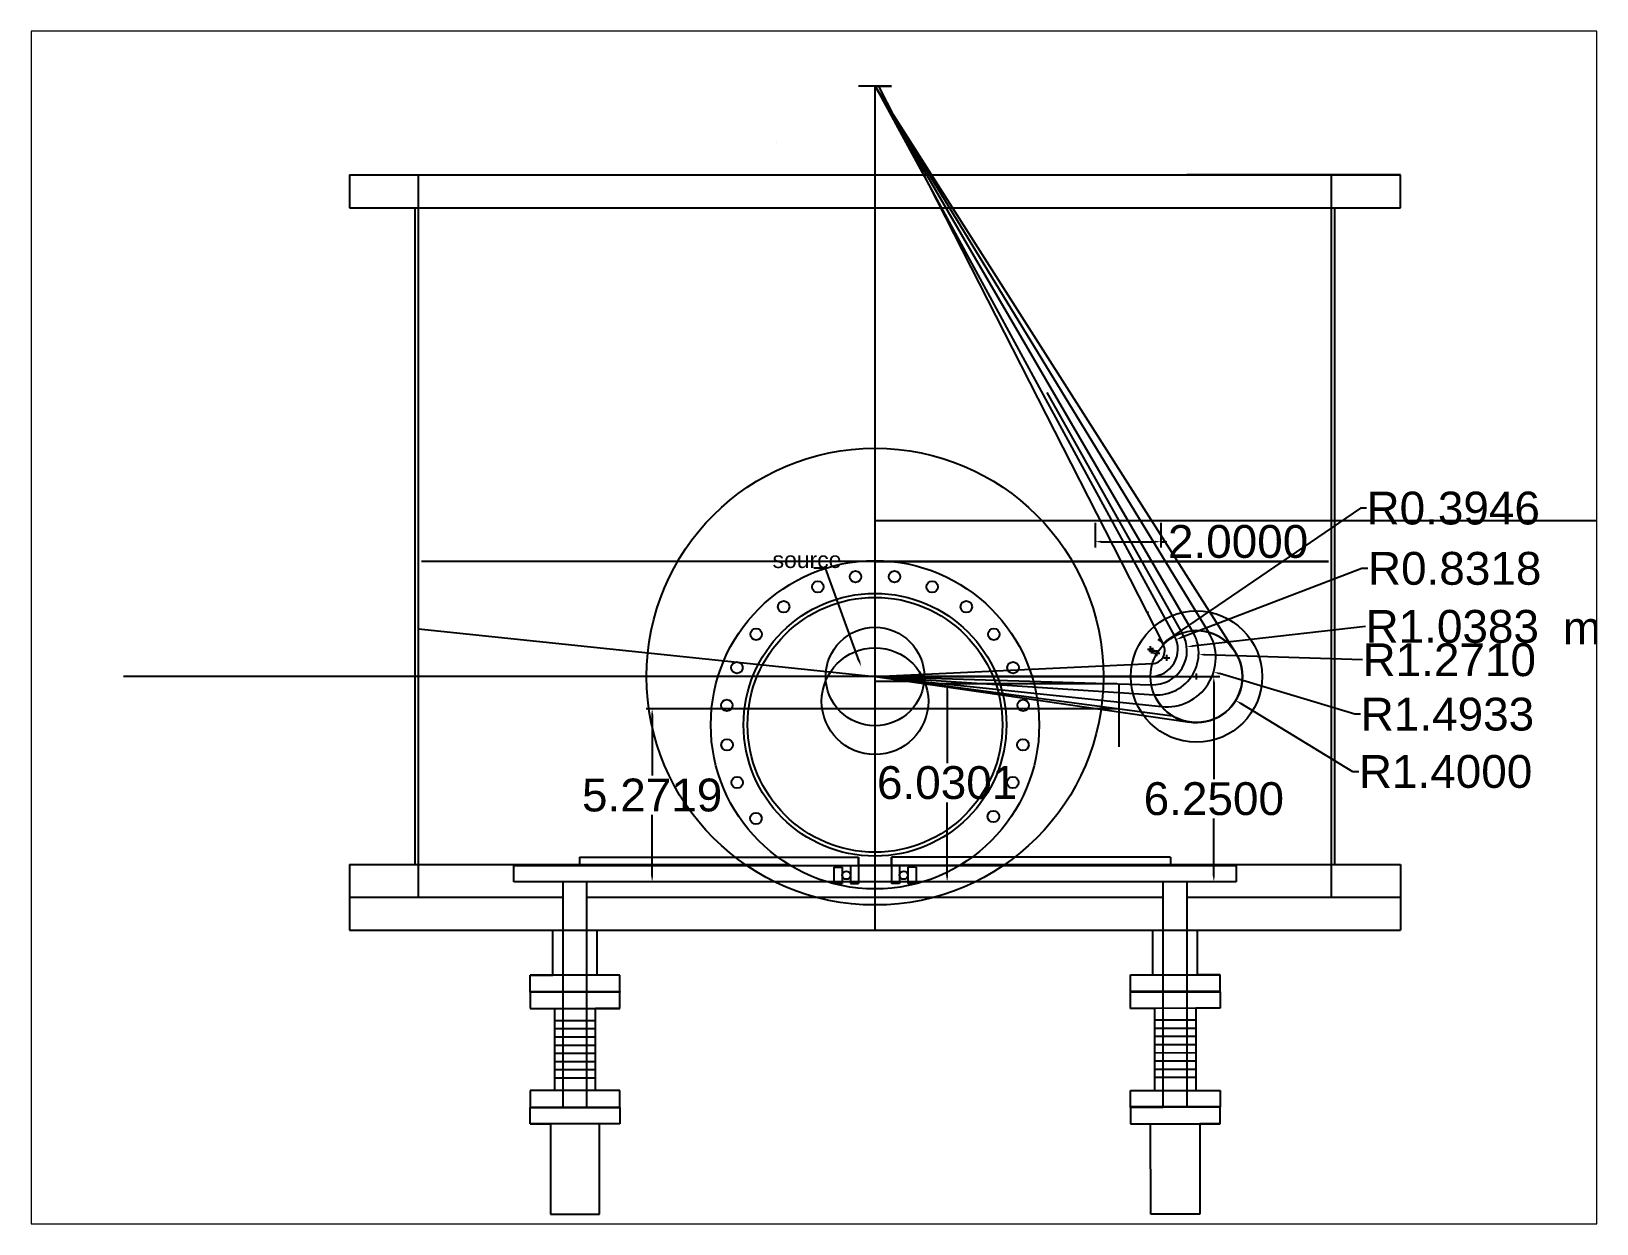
# Paper-space layout 'Layout2' of a CAD drawing. Header units: inches. Extents: x 1.05 to 9.45, y 0.8 to 7.2.
# The model-space entities are those that its viewports show. They can reach past a viewport. Long polylines and large blocks are cut down to what shows.
import ezdxf
from ezdxf import colors
from ezdxf.entities.mleader import LeaderData, LeaderLine
from ezdxf.math import Vec2, Vec3

# ---------------------------------------------------------------- set-up
doc = ezdxf.new("R2010")
doc.units = ezdxf.units.IN
doc.header["$MEASUREMENT"] = 0
doc.styles.get("Standard").update_dxf_attribs({"font": 'arial.ttf'})
doc.dimstyles.get("Standard").update_dxf_attribs({"dimtxt": 1, "dimasz": 0.18, "dimexe": 0.18, "dimexo": 0.0625, "dimgap": 0.09, "dimtad": 0, "dimtih": 1, "dimtoh": 1, "dimdec": 4, "dimzin": 0, "dimdsep": 46, "dimtxsty": 'Standard', "dimcen": 0.09, "dimadec": 0, "dimazin": 0, "dimtfac": 1, "dimtdec": 4, "dimtofl": 0, "dimtmove": 0, "dimatfit": 3, "dimfxl": 1, "dimtolj": 1, "dimtzin": 0, "dimarcsym": 0})

# ---------------------------------------------------------------- blocks, each defined once
blk = doc.blocks.new('*D16')
at = {"color": 0, "lineweight": -2, "transparency": 16777216}
for p, q in [((40.287, 17.325), (40.467, 17.325)), ((40.377, 17.235), (40.377, 17.415)), ((46.1, 15.603), (41.979, 16.843)), ((46.28, 15.603), (46.1, 15.603))]:
    blk.add_line(p, q, dxfattribs=at)
at = {"color": 0, "transparency": 16777216}
blk.add_solid([(41.988, 16.872), (41.971, 16.814), (41.807, 16.895)], dxfattribs=at)
at = {"layer": 'Defpoints', "color": 0, "transparency": 16777216}
for p in [(40.377, 17.325), (41.807, 16.895)]:
    blk.add_point(p, dxfattribs=at)
at = {"color": 0, "transparency": 16777216, "insert": (48.924, 15.603), "char_height": 1, "attachment_point": 5}
blk.add_mtext('\\A1;R1.4933', dxfattribs=at)
blk = doc.blocks.new('*D17')
at = {"color": 0, "lineweight": -2, "transparency": 16777216}
for p, q in [((41.193, 16.753), (41.373, 16.753)), ((41.283, 16.663), (41.283, 16.843)), ((46.045, 13.856), (42.633, 15.932)), ((46.225, 13.856), (46.045, 13.856))]:
    blk.add_line(p, q, dxfattribs=at)
at = {"color": 0, "transparency": 16777216}
blk.add_solid([(42.649, 15.957), (42.618, 15.906), (42.48, 16.025)], dxfattribs=at)
at = {"layer": 'Defpoints', "color": 0, "transparency": 16777216}
for p in [(41.283, 16.753), (42.48, 16.025)]:
    blk.add_point(p, dxfattribs=at)
at = {"color": 0, "transparency": 16777216, "insert": (48.868, 13.856), "char_height": 1, "attachment_point": 5}
blk.add_mtext('\\A1;R1.4000', dxfattribs=at)
blk = doc.blocks.new('*D18')
at = {"color": 0, "lineweight": -2, "transparency": 16777216}
for p, q in [((39.989, 17.468), (40.169, 17.468)), ((40.079, 17.378), (40.079, 17.558)), ((46.337, 17.259), (41.529, 17.419))]:
    blk.add_line(p, q, dxfattribs=at)
at = {"color": 0, "transparency": 16777216}
blk.add_solid([(41.53, 17.449), (41.528, 17.389), (41.349, 17.425)], dxfattribs=at)
at = {"layer": 'Defpoints', "color": 0, "transparency": 16777216}
for p in [(40.079, 17.468), (41.349, 17.425)]:
    blk.add_point(p, dxfattribs=at)
at = {"color": 0, "transparency": 16777216, "insert": (48.979, 17.259), "char_height": 1, "attachment_point": 5}
blk.add_mtext('\\A1;R1.2710', dxfattribs=at)
blk = doc.blocks.new('*D19')
at = {"color": 0, "lineweight": -2, "transparency": 16777216}
for p, q in [((46.318, 20.042), (40.829, 17.945)), ((46.498, 20.042), (46.318, 20.042)), ((39.883, 17.494), (39.883, 17.674)), ((39.793, 17.584), (39.973, 17.584))]:
    blk.add_line(p, q, dxfattribs=at)
at = {"color": 0, "transparency": 16777216}
blk.add_solid([(40.818, 17.973), (40.839, 17.917), (40.661, 17.881)], dxfattribs=at)
at = {"layer": 'Defpoints', "color": 0, "transparency": 16777216}
for p in [(40.661, 17.881), (39.883, 17.584)]:
    blk.add_point(p, dxfattribs=at)
at = {"color": 0, "transparency": 16777216, "insert": (49.144, 20.042), "char_height": 1, "attachment_point": 5}
blk.add_mtext('\\A1;R0.8318', dxfattribs=at)
blk = doc.blocks.new('*D20')
at = {"color": 0, "lineweight": -2, "transparency": 16777216}
for p, q in [((46.276, 21.878), (40.397, 17.867)), ((46.456, 21.878), (46.276, 21.878)), ((39.832, 17.543), (40.012, 17.543)), ((39.922, 17.453), (39.922, 17.633))]:
    blk.add_line(p, q, dxfattribs=at)
blk.add_arc((39.922, 17.543), 0.395, 27.0198, 60.4419, dxfattribs=at)
at = {"color": 0, "transparency": 16777216}
blk.add_solid([(40.38, 17.892), (40.414, 17.842), (40.248, 17.766)], dxfattribs=at)
at = {"layer": 'Defpoints', "color": 0, "transparency": 16777216}
for p in [(40.248, 17.766), (39.922, 17.543)]:
    blk.add_point(p, dxfattribs=at)
at = {"color": 0, "transparency": 16777216, "insert": (49.1, 21.878), "char_height": 1, "attachment_point": 5}
blk.add_mtext('\\A1;R0.3946', dxfattribs=at)
blk = doc.blocks.new('*D21')
at = {"color": 0, "lineweight": -2, "transparency": 16777216}
for p, q in [((38.197, 21.44), (38.197, 20.681)), ((40.197, 21.44), (40.197, 20.681)), ((38.377, 20.861), (40.017, 20.861)), ((40.197, 20.861), (40.377, 20.861))]:
    blk.add_line(p, q, dxfattribs=at)
at = {"color": 0, "transparency": 16777216}
for points in [[(38.377, 20.891), (38.377, 20.831), (38.197, 20.861)], [(40.017, 20.891), (40.017, 20.831), (40.197, 20.861)]]:
    blk.add_solid(points, dxfattribs=at)
at = {"layer": 'Defpoints', "color": 0, "transparency": 16777216}
for p in [(38.197, 21.503), (40.197, 21.503), (40.197, 20.861)]:
    blk.add_point(p, dxfattribs=at)
at = {"color": 0, "transparency": 16777216, "insert": (42.55, 20.861), "char_height": 1, "attachment_point": 5}
blk.add_mtext('\\A1;2.0000', dxfattribs=at)
blk = doc.blocks.new('*D22')
at = {"color": 0, "lineweight": -2, "transparency": 16777216}
for p, q in [((31.557, 16.753), (41.991, 16.753)), ((41.811, 16.573), (41.811, 13.629)), ((41.811, 10.683), (41.811, 12.428)), ((42.432, 10.503), (41.631, 10.503))]:
    blk.add_line(p, q, dxfattribs=at)
at = {"color": 0, "transparency": 16777216}
for points in [[(41.781, 16.573), (41.841, 16.573), (41.811, 16.753)], [(41.781, 10.683), (41.841, 10.683), (41.811, 10.503)]]:
    blk.add_solid(points, dxfattribs=at)
at = {"layer": 'Defpoints', "color": 0, "transparency": 16777216}
for p in [(31.494, 16.753), (41.811, 10.503), (42.494, 10.503)]:
    blk.add_point(p, dxfattribs=at)
at = {"color": 0, "transparency": 16777216, "insert": (41.811, 13.029), "char_height": 1, "attachment_point": 5}
blk.add_mtext('\\A1;6.2500', dxfattribs=at)
blk = doc.blocks.new('*D23')
at = {"color": 0, "lineweight": -2, "transparency": 16777216}
for p, q in [((38.859, 16.533), (33.51, 16.533)), ((33.69, 16.353), (33.69, 14.119)), ((33.69, 10.683), (33.69, 12.917)), ((42.432, 10.503), (33.51, 10.503))]:
    blk.add_line(p, q, dxfattribs=at)
at = {"color": 0, "transparency": 16777216}
for points in [[(33.66, 16.353), (33.72, 16.353), (33.69, 16.533)], [(33.66, 10.683), (33.72, 10.683), (33.69, 10.503)]]:
    blk.add_solid(points, dxfattribs=at)
at = {"layer": 'Defpoints', "color": 0, "transparency": 16777216}
for p in [(38.922, 16.533), (33.69, 10.503), (42.494, 10.503)]:
    blk.add_point(p, dxfattribs=at)
at = {"color": 0, "transparency": 16777216, "insert": (33.69, 13.518), "char_height": 1, "attachment_point": 5}
blk.add_mtext('\\A1;6.0301', dxfattribs=at)
blk = doc.blocks.new('*D24')
at = {"color": 0, "lineweight": -2, "transparency": 16777216}
for p, q in [((38.859, 15.775), (24.528, 15.775)), ((24.708, 15.595), (24.708, 13.739)), ((24.708, 10.683), (24.708, 12.538)), ((42.432, 10.503), (24.528, 10.503))]:
    blk.add_line(p, q, dxfattribs=at)
at = {"color": 0, "transparency": 16777216}
for points in [[(24.678, 15.595), (24.738, 15.595), (24.708, 15.775)], [(24.678, 10.683), (24.738, 10.683), (24.708, 10.503)]]:
    blk.add_solid(points, dxfattribs=at)
at = {"layer": 'Defpoints', "color": 0, "transparency": 16777216}
for p in [(24.708, 15.775), (38.922, 15.775), (42.494, 10.503)]:
    blk.add_point(p, dxfattribs=at)
at = {"color": 0, "transparency": 16777216, "insert": (24.708, 13.139), "char_height": 1, "attachment_point": 5}
blk.add_mtext('\\A1;5.2719', dxfattribs=at)
blk = doc.blocks.new('*D25')
at = {"color": 0, "lineweight": -2, "transparency": 16777216}
for p, q in [((46.427, 18.275), (41.166, 17.678)), ((39.865, 17.541), (40.045, 17.541)), ((39.955, 17.451), (39.955, 17.631))]:
    blk.add_line(p, q, dxfattribs=at)
at = {"color": 0, "transparency": 16777216}
blk.add_solid([(41.162, 17.708), (41.169, 17.648), (40.987, 17.658)], dxfattribs=at)
at = {"layer": 'Defpoints', "color": 0, "transparency": 16777216}
for p in [(40.987, 17.658), (39.955, 17.541)]:
    blk.add_point(p, dxfattribs=at)
at = {"color": 0, "transparency": 16777216, "insert": (49.071, 18.275), "char_height": 1, "attachment_point": 5}
blk.add_mtext('\\A1;R1.0383', dxfattribs=at)

msp = doc.modelspace()

# ---------------------------------------------------------------- linework, layer by layer
for p, q in [((31.99406, 34.73391), (30.99406, 34.73391)), ((31.49406, 34.73391), (31.99406, 34.73391)), ((31.49406, 34.73391), (40.61404, 17.98224)), ((31.49406, 9.03391), (31.49406, 34.73391)), ((42.46439, 17.50458), (31.49406, 34.73391)), ((41.15345, 18.14661), (31.49406, 34.73391)), ((31.50075, 34.73391), (41.65158, 18.10339)), ((31.59859, 34.73391), (40.27376, 17.72245)), ((28.49406, 33.03391), (28.49406, 33.03391)), ((15.49406, 32.03391), (15.49406, 31.03391)), ((15.49406, 32.03391), (47.49406, 32.03391)), ((15.49406, 32.03391), (47.49406, 32.03391)), ((17.59406, 10.03391), (17.59406, 32.03391)), ((47.49406, 32.03391), (40.99406, 32.03391)), ((45.39406, 10.03391), (45.39406, 32.03391)), ((47.49406, 31.03391), (47.49406, 32.03391)), ((15.49406, 31.03391), (47.49406, 31.03391)), ((17.49406, 11.03391), (17.49406, 31.03391)), ((45.49406, 11.03391), (45.49406, 31.03391)), ((36.72665, 25.40151), (40.85107, 18.06611)), ((31.49406, 16.75266), (31.49406, 21.50266)), ((31.49406, 21.50266), (60.52511, 21.50266)), ((45.30656, 20.25266), (17.68156, 20.25266)), ((40.49406, 20.25266), (31.49406, 20.25266)), ((31.49406, 20.25266), (45.30656, 20.25266)), ((17.59406, 18.20591), (40.22167, 15.84018)), ((39.88346, 16.75266), (8.61119, 16.75266)), ((31.49406, 16.75266), (39.94075, 17.14906)), ((31.49406, 16.75266), (39.88346, 16.75266)), ((31.49406, 16.75266), (39.99638, 16.19955)), ((31.49406, 16.75266), (41.08324, 15.36705)), ((31.49406, 16.75266), (40.54999, 15.56017)), ((31.49406, 16.75266), (39.90578, 16.50365)), ((38.92184, 16.53278), (38.92184, 14.61598)), ((15.49406, 11.03391), (28.86015, 11.03391)), ((15.49406, 11.03391), (15.49406, 10.03391)), ((20.49406, 10.50266), (20.49406, 11.00266)), ((20.49406, 11.00266), (42.49406, 11.00266)), ((22.49406, 11.25266), (22.49406, 11.00266)), ((22.49406, 11.25266), (30.99406, 11.25266)), ((22.49406, 11.25266), (30.99406, 11.25266)), ((22.49406, 11.00266), (30.74406, 11.00266)), ((30.74406, 11.00266), (30.74406, 10.45266)), ((30.99406, 11.00266), (30.99406, 11.25266)), ((30.99406, 11.25266), (30.99406, 10.45266)), ((31.49406, 11.00266), (30.99406, 11.00266)), ((42.49406, 11.00266), (31.49406, 11.00266)), ((31.49406, 11.00266), (31.99406, 11.00266)), ((40.49406, 11.25266), (31.99406, 11.25266)), ((31.99406, 11.25266), (31.99406, 10.45266)), ((31.99406, 11.00266), (31.99406, 11.25266)), ((40.49406, 11.00266), (32.24406, 11.00266)), ((32.24406, 11.00266), (32.24406, 10.45266)), ((34.12797, 11.03391), (47.49406, 11.03391)), ((40.49406, 11.25266), (40.49406, 11.00266)), ((42.49406, 11.00266), (42.49406, 10.50266)), ((47.49406, 11.03391), (47.49406, 10.03391)), ((21.99406, 10.50266), (20.49406, 10.50266)), ((21.99406, 3.62766), (21.99406, 10.50266)), ((22.72406, 10.50266), (21.99406, 10.50266)), ((22.72406, 3.62766), (22.72406, 10.50266)), ((42.49406, 10.50266), (22.72406, 10.50266)), ((30.24406, 10.95266), (30.24406, 10.45266)), ((30.24406, 10.95266), (30.49406, 10.95266)), ((30.49406, 10.95266), (30.49406, 10.45266)), ((32.49406, 10.95266), (32.49406, 10.45266)), ((32.74406, 10.95266), (32.49406, 10.95266)), ((32.74406, 10.95266), (32.74406, 10.45266)), ((40.27215, 3.63375), (40.26738, 10.50875)), ((41.00215, 3.63426), (40.99738, 10.50925)), ((15.49406, 10.03391), (21.99406, 10.03391)), ((15.49406, 10.03391), (21.99406, 10.03391)), ((15.49406, 10.03391), (15.49406, 9.03391)), ((17.59406, 10.03391), (20.49406, 10.03391)), ((20.49406, 10.03391), (21.99406, 10.03391)), ((22.72406, 10.03391), (40.26771, 10.03391)), ((22.72406, 10.03391), (40.26771, 10.03391)), ((30.24406, 10.45266), (30.49406, 10.45266)), ((30.74406, 10.45266), (30.99406, 10.45266)), ((32.24406, 10.45266), (31.99406, 10.45266)), ((32.74406, 10.45266), (32.49406, 10.45266)), ((40.99771, 10.03391), (47.49406, 10.03391)), ((40.99771, 10.03391), (47.49406, 10.03391)), ((47.49406, 10.03391), (47.49406, 9.03391)), ((15.49406, 9.03391), (47.49406, 9.03391)), ((21.68156, 7.65891), (21.68156, 9.03391)), ((23.03656, 7.65891), (23.03656, 9.03391)), ((39.95685, 7.66478), (39.9559, 9.03978)), ((41.31185, 7.66572), (41.3109, 9.04072)), ((23.72406, 7.65891), (20.99406, 7.65891)), ((20.99406, 7.65891), (21.68156, 7.65891)), ((20.99406, 7.15891), (20.99406, 7.65891)), ((23.72406, 7.65891), (23.03656, 7.65891)), ((23.72406, 7.15891), (23.72406, 7.65891)), ((39.26935, 7.6643), (41.99935, 7.6662)), ((39.26935, 7.6643), (39.95685, 7.66478)), ((39.2697, 7.1643), (39.26935, 7.6643)), ((41.99935, 7.6662), (41.31185, 7.66572)), ((41.9997, 7.1662), (41.99935, 7.6662)), ((20.99406, 7.15891), (23.72406, 7.15891)), ((20.99406, 7.14328), (20.99406, 7.15891)), ((23.72406, 7.15891), (23.72406, 7.14328)), ((41.9997, 7.1662), (39.2697, 7.1643)), ((39.2697, 7.1643), (39.26971, 7.14868)), ((39.26971, 7.14868), (41.99971, 7.15057)), ((41.99971, 7.15057), (41.9997, 7.1662)), ((41.99971, 7.15057), (42.00006, 6.65057)), ((23.72406, 7.14328), (20.99406, 7.14328)), ((20.99406, 7.14328), (20.99406, 6.64328)), ((23.72406, 6.64328), (23.72406, 7.14328)), ((39.27006, 6.64868), (39.26971, 7.14868)), ((20.99406, 6.64328), (23.72406, 6.64328)), ((20.99406, 6.64328), (21.73406, 6.64328)), ((21.73406, 6.64328), (21.73406, 4.14328)), ((21.73406, 6.28159), (22.98406, 6.28159)), ((21.73406, 6.28159), (22.98406, 6.28159)), ((23.72406, 6.64328), (22.98406, 6.64328)), ((22.98406, 4.14328), (22.98406, 6.64328)), ((42.00006, 6.65057), (39.27006, 6.64868)), ((39.27006, 6.64868), (40.01006, 6.64919)), ((40.01179, 4.14919), (40.01006, 6.64919)), ((41.26031, 6.28837), (40.01031, 6.2875)), ((41.26031, 6.28837), (40.01031, 6.2875)), ((42.00006, 6.65057), (41.26006, 6.65006)), ((41.26006, 6.65006), (41.26179, 4.15006)), ((21.73406, 6.03159), (22.98406, 6.03159)), ((21.73406, 5.78159), (22.98406, 5.78159)), ((41.26048, 6.03837), (40.01048, 6.03751)), ((41.26066, 5.78837), (40.01066, 5.78751)), ((21.73406, 5.53159), (22.98406, 5.53159)), ((21.73406, 5.28159), (22.98406, 5.28159)), ((41.26083, 5.53837), (40.01083, 5.53751)), ((41.261, 5.28837), (40.011, 5.28751)), ((21.73406, 5.03159), (22.98406, 5.03159)), ((21.73406, 5.03159), (22.98406, 5.03159)), ((21.73406, 4.78159), (22.98406, 4.78159)), ((21.73406, 4.78159), (22.98406, 4.78159)), ((41.26118, 5.03837), (40.01118, 5.03751)), ((41.26118, 5.03837), (40.01118, 5.03751)), ((41.26135, 4.78837), (40.01135, 4.78751)), ((41.26135, 4.78837), (40.01135, 4.78751)), ((21.73406, 4.53159), (22.98406, 4.53159)), ((41.26152, 4.53837), (40.01152, 4.53751)), ((21.73406, 4.14328), (20.99406, 4.14328)), ((20.99406, 4.14328), (20.99406, 3.64328)), ((22.98406, 4.14328), (21.73406, 4.14328)), ((23.72406, 4.14328), (22.98406, 4.14328)), ((23.72406, 3.64328), (23.72406, 4.14328)), ((39.27179, 4.14868), (40.01179, 4.14919)), ((39.27214, 3.64868), (39.27179, 4.14868)), ((40.01179, 4.14919), (41.26179, 4.15006)), ((41.26179, 4.15006), (42.00179, 4.15057)), ((42.00179, 4.15057), (42.00214, 3.65057)), ((20.99406, 3.64328), (23.72406, 3.64328)), ((20.99406, 3.64328), (20.99406, 3.62766)), ((20.99406, 3.62766), (23.72406, 3.62766)), ((20.99406, 3.12766), (20.99406, 3.62766)), ((20.99406, 3.62766), (21.99406, 3.62766)), ((23.72406, 3.62766), (22.72406, 3.62766)), ((23.72406, 3.62766), (23.72406, 3.64328)), ((23.72406, 3.62766), (23.72406, 3.12766)), ((42.00214, 3.65057), (39.27214, 3.64868)), ((39.27215, 3.63305), (39.27214, 3.64868)), ((42.00215, 3.63495), (39.27215, 3.63305)), ((39.27215, 3.63305), (40.27215, 3.63375)), ((39.27215, 3.63305), (39.2725, 3.13305)), ((42.00215, 3.63495), (41.00215, 3.63426)), ((42.00214, 3.65057), (42.00215, 3.63495)), ((42.0025, 3.13495), (42.00215, 3.63495)), ((23.72406, 3.12766), (20.99406, 3.12766)), ((20.99406, 3.12766), (21.60906, 3.12766)), ((21.60906, 3.12766), (21.60906, 0.37766)), ((23.72406, 3.12766), (23.10906, 3.12766)), ((23.10906, 0.37766), (23.10906, 3.12766)), ((39.2725, 3.13305), (42.0025, 3.13495)), ((39.2725, 3.13305), (39.8875, 3.13348)), ((39.88941, 0.38348), (39.8875, 3.13348)), ((42.0025, 3.13495), (41.3875, 3.13452)), ((41.3875, 3.13452), (41.38941, 0.38452)), ((21.60906, 0.37766), (23.10906, 0.37766)), ((41.38941, 0.38452), (39.88941, 0.38348))]:
    msp.add_line(p, q)
msp.add_lwpolyline([(32.99406, 16.60266), (31.49406, 16.60266), (31.49406, 16.75266), (32.99406, 16.75266)], close=True)
for centre, radius in [((31.49406, 16.75266), 6.95674), ((31.49406, 15.28391), 5), ((29.75285, 19.48756), 0.175), ((30.90017, 19.79498), 0.175), ((32.08795, 19.79498), 0.175), ((33.23527, 19.48756), 0.175), ((31.49406, 15.28391), 4), ((31.49406, 15.28391), 3.88), ((28.71375, 18.88072), 0.175), ((34.27437, 18.88072), 0.175), ((41.28346, 16.75266), 2), ((27.87386, 18.04083), 0.175), ((31.49406, 16.75266), 1.5), ((35.11426, 18.04083), 0.175), ((41.28346, 16.75266), 1.4), ((27.29041, 17.02511), 0.175), ((31.49406, 16.00266), 1.625), ((35.69771, 17.02511), 0.175), ((26.98299, 15.8778), 0.175), ((36.00513, 15.8778), 0.175), ((26.98897, 14.67449), 0.175), ((35.99915, 14.67449), 0.175), ((27.29639, 13.52718), 0.175), ((35.69173, 13.52718), 0.175), ((27.86897, 12.43277), 0.175), ((35.0987, 12.49233), 0.175), ((30.61906, 10.70266), 0.125), ((32.36906, 10.70266), 0.125)]:
    msp.add_circle(centre, radius)
for centre, radius, start, end in [((40.07889, 17.46785), 1.27098, 101.459369, 103.864278), ((40.37695, 17.32539), 1.49331, 111.635268, 113.623983), ((40.07889, 17.46785), 1.27098, 266.277966, 32.278963), ((41.28346, 16.75266), 1.4, 203.273477, 95.328537), ((39.88346, 17.58449), 0.83184, 270, 28.564872), ((39.95516, 17.54095), 1.03831, 267.272223, 31.352319), ((39.92225, 17.5432), 0.39457, 272.686933, 27.019777), ((40.37695, 17.32539), 1.49331, 264.031375, 31.398798)]:
    msp.add_arc(centre, radius, start, end)

# ---------------------------------------------------------------- texts
at = {"insert": (28.37552, 20.55961), "char_height": 0.5, "attachment_point": 1}
msp.add_mtext_dynamic_manual_height_columns('source', width=1.9970263, gutter_width=1, heights=[0], dxfattribs=at)
at = {"insert": (52.43626, 18.73294), "char_height": 1, "width": 4.4163726, "attachment_point": 1}
msp.add_mtext('magnet', dxfattribs=at)

# ---------------------------------------------------------------- dimensions: what is measured, and where the dimension line sits
for center, mpoint, picture, middle in [((39.92225, 17.5432), (40.24819, 17.76557), '*D20', (49.09999, 21.87818)), ((39.88346, 17.58449), (40.66057, 17.88123), '*D19', (49.1436, 20.04162)), ((39.95516, 17.54095), (40.98685, 17.65801), '*D25', (46.42655, 18.27517)), ((40.07889, 17.46785), (41.34916, 17.42547), '*D18', (46.33655, 17.25908)), ((40.37695, 17.32539), (41.80692, 16.89508), '*D16', (48.92408, 15.60325)), ((41.28346, 16.75266), (42.47959, 16.02514), '*D17', (48.86775, 13.85645))]:
    dim = msp.add_radius_dim(center=center, mpoint=mpoint, dimstyle='Standard')
    dim.commit()
    dim.dimension.update_dxf_attribs({"geometry": picture, "text_midpoint": middle, "dimtype": 164})
dim = msp.add_linear_dim(base=(40.19745, 20.86076), p1=(38.19745, 21.50266), p2=(40.19745, 21.50266), dimstyle='Standard')
dim.commit()
dim.dimension.update_dxf_attribs({"geometry": '*D21', "text_midpoint": (42.54999, 20.86076)})
dim = msp.add_linear_dim(base=(41.81112, 10.50266), p1=(31.49406, 16.75266), p2=(42.49406, 10.50266), angle=90, dimstyle='Standard')
dim.commit()
dim.dimension.update_dxf_attribs({"geometry": '*D22', "text_midpoint": (41.81112, 13.02875), "dimtype": 160})
for base, p1, p2, picture, middle in [((33.68972, 10.50266), (38.92184, 16.53278), (42.49406, 10.50266), '*D23', (33.68972, 13.51772)), ((24.70827, 15.77457), (42.49406, 10.50266), (38.92184, 15.77457), '*D24', (24.70827, 13.13861))]:
    dim = msp.add_linear_dim(base=base, p1=p1, p2=p2, angle=90, dimstyle='Standard')
    dim.commit()
    dim.dimension.update_dxf_attribs({"geometry": picture, "text_midpoint": middle})

# ---------------------------------------------------------------- leaders
ml = msp.add_multileader_mtext('Standard')
ml.set_content('', color=256)
ml.set_leader_properties()
ml.build(insert=Vec2(0, 0))
ml.multileader.update_dxf_attribs({"dogleg_length": 0.36, "arrow_head_size": 0.18})
ctx = ml.context
ctx.base_point, ctx.char_height, ctx.arrow_head_size, ctx.landing_gap_size, ctx.plane_origin = Vec3(29.44716, 20.05143), 0.18, 0.18, 0.09, Vec3(31.07342, 17.05634)
ctx.text_align_type = 2
notes = []
notes.append((ctx, [(0, (1, 1, 0), (29.98716, 20.05143), (-1, 0), 0.36, [(0, [(31.07342, 17.05634)], 0, [])])]))
ctx.mtext.insert, ctx.mtext.alignment, ctx.mtext.flow_direction = Vec3(29.53716, 20.14143), 3, 5
for ctx, leaders in notes:
    for number, flags, end, landing, length, lines in leaders:
        leader = LeaderData()
        leader.index, (leader.has_last_leader_line, leader.has_dogleg_vector, leader.attachment_direction) = number, flags
        leader.last_leader_point, leader.dogleg_vector, leader.dogleg_length = Vec3(end), Vec3(landing), length
        for number, points, colour, breaks in lines:
            line = LeaderLine()
            line.index, line.vertices, line.color, line.breaks = number, Vec3.list(points), colors.encode_raw_color(colour), breaks
            leader.lines.append(line)
        ctx.leaders.append(leader)

psp = doc.layouts.new('Layout2')

# ---------------------------------------------------------------- viewports
at = {"layer": '0'}
psp.add_viewport(center=(5.25, 4), size=(8.4, 6.4), view_center_point=(29.63654, 18.24749), view_height=36.3161203, dxfattribs=at)

doc.saveas('drawing.dxf')
